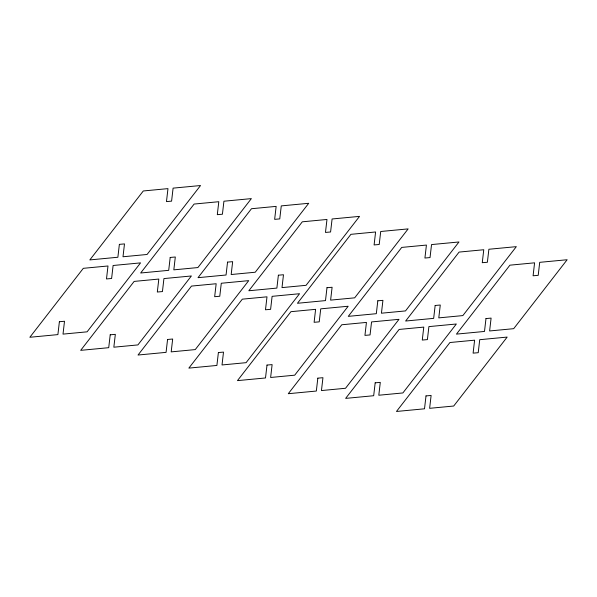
<?xml version="1.0" encoding="UTF-8"?>
<svg xmlns="http://www.w3.org/2000/svg" width="597" height="597" viewBox="0 0 597 597"><rect width="100%" height="100%" fill="white"/><g stroke="black" fill="none" stroke-linecap="round" stroke-linejoin="round"><path stroke-width="0.9" d="M59.387 321.708L57.894 334.604L29.85 337.268L83.311 268.322L107.99 265.978L106.49 278.941L111.609 278.493L113.109 265.493L140.549 262.881L87.087 331.828L63.013 334.119L64.506 321.261L59.387 321.708M119.37 244.36L117.878 257.247L89.834 259.919L143.295 190.973L167.973 188.622L166.473 201.585L171.593 201.137L173.093 188.137L200.532 185.533L147.071 254.479L122.997 256.762L124.489 243.904L119.37 244.36M110.214 334.798L108.721 347.685L80.677 350.349L134.138 281.411L158.817 279.06L157.317 292.023L162.436 291.575L163.936 278.575L191.376 275.971L137.914 344.917L113.84 347.2L115.333 334.342L110.214 334.798M170.197 257.441L168.705 270.337L140.661 273.001L194.122 204.055L218.8 201.711L217.301 214.674L222.42 214.219L223.92 201.219L251.359 198.614L197.898 267.56L173.824 269.851L175.309 256.994L170.197 257.441M167.563 339.469L166.07 352.364L138.026 355.028L191.488 286.082L216.166 283.739L214.666 296.702L219.778 296.246L221.286 283.254L248.725 280.642L195.264 349.588L171.19 351.879L172.675 339.021L167.563 339.469M227.547 262.12L226.054 275.008L198.01 277.672L251.471 208.726L276.15 206.383L274.65 219.345L279.762 218.898L281.269 205.898L308.709 203.293L255.24 272.232L231.173 274.523L232.658 261.665L227.547 262.12M218.39 352.551L216.898 365.446L188.853 368.11L242.315 299.164L266.993 296.821L265.493 309.783L270.605 309.336L272.113 296.336L299.552 293.724L246.083 362.67L222.017 364.961L223.502 352.103L218.39 352.551M267.001 365.065L265.508 377.961L237.464 380.625L290.933 311.679L315.612 309.336L314.112 322.298L319.223 321.85L320.731 308.85L348.17 306.239L294.702 375.185L270.628 377.476L272.12 364.618L267.001 365.065M278.374 275.202L276.881 288.09L248.83 290.761L302.298 221.815L326.977 219.465L325.477 232.427L330.589 231.979L332.096 218.98L359.536 216.375L306.067 285.321L282 287.605L283.485 274.747L278.374 275.202M326.984 287.717L325.492 300.604L297.448 303.276L350.917 234.33L375.595 231.979L374.095 244.942L379.207 244.494L380.714 231.494L408.147 228.89L354.685 297.836L330.611 300.119L332.104 287.261L326.984 287.717M317.828 378.155L316.335 391.042L288.291 393.707L341.76 324.768L366.439 322.417L364.939 335.38L370.05 334.932L371.558 321.932L398.99 319.328L345.529 388.274L321.455 390.557L322.947 377.7L317.828 378.155M377.811 300.798L376.319 313.694L348.275 316.358L401.736 247.412L426.422 245.068L424.922 258.031L430.034 257.576L431.541 244.576L458.974 241.972L405.512 310.918L381.438 313.201L382.931 300.351L377.811 300.798M375.177 382.826L373.685 395.721L345.641 398.386L399.102 329.44L423.78 327.096L422.28 340.059L427.4 339.603L428.9 326.611L456.339 323.999L402.878 392.945L378.804 395.236L380.289 382.378L375.177 382.826M435.161 305.477L433.668 318.365L405.624 321.029L459.086 252.083L483.764 249.74L482.264 262.702L487.383 262.255L488.883 249.255L516.323 246.651L462.862 315.589L438.788 317.88L440.273 305.022L435.161 305.477M426.004 395.908L424.512 408.803L396.468 411.467L449.929 342.521L474.608 340.178L473.108 353.14L478.227 352.693L479.727 339.693L507.166 337.081L453.705 406.027L429.631 408.318L431.116 395.46L426.004 395.908M485.988 318.559L484.495 331.447L456.451 334.119L509.913 265.172L534.591 262.822L533.091 275.784L538.21 275.336L539.71 262.337L567.15 259.732L513.689 328.678L489.615 330.962L491.1 318.104L485.988 318.559"/></g></svg>
